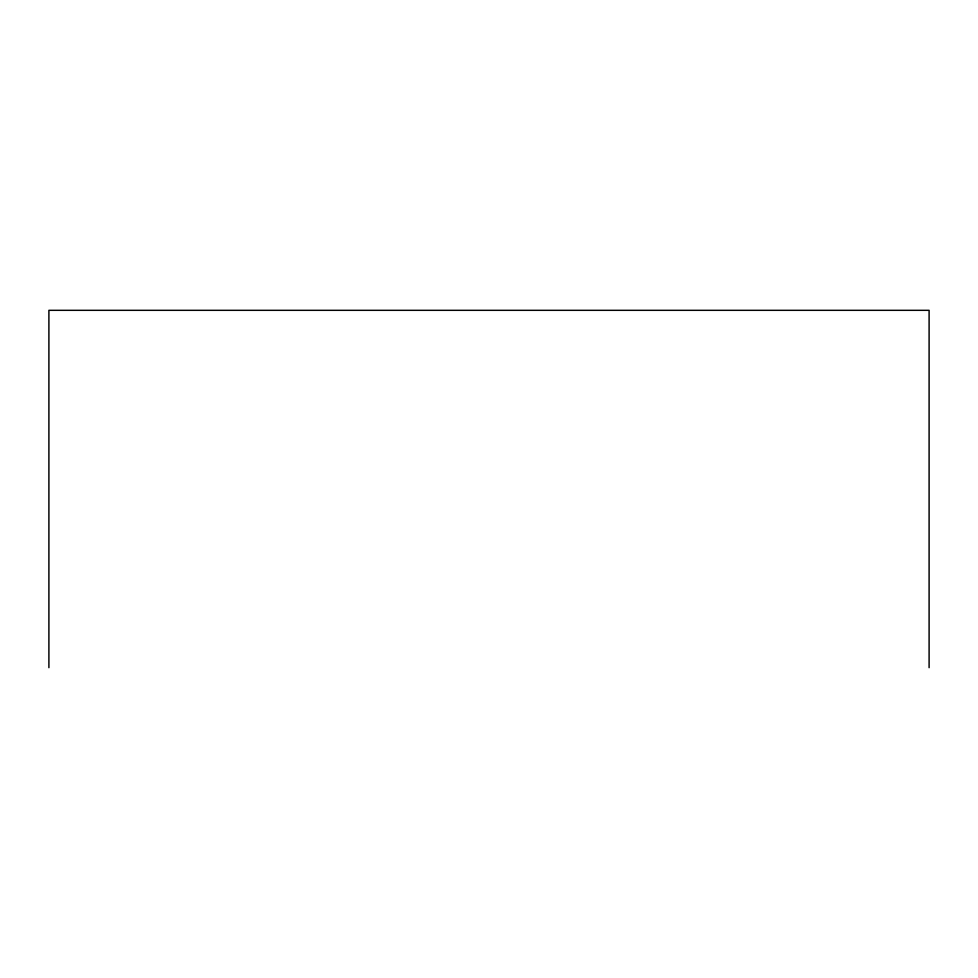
<?xml version="1.0" encoding="UTF-8"?>
<svg xmlns="http://www.w3.org/2000/svg" width="978" height="978" viewBox="0 0 978 978"><rect width="100%" height="100%" fill="white"/><g stroke="black" fill="none" stroke-linecap="round" stroke-linejoin="round"><path stroke-width="1.47" d="M929.1 667.681L929.1 310.319L48.9 310.319L48.9 667.681"/></g></svg>
